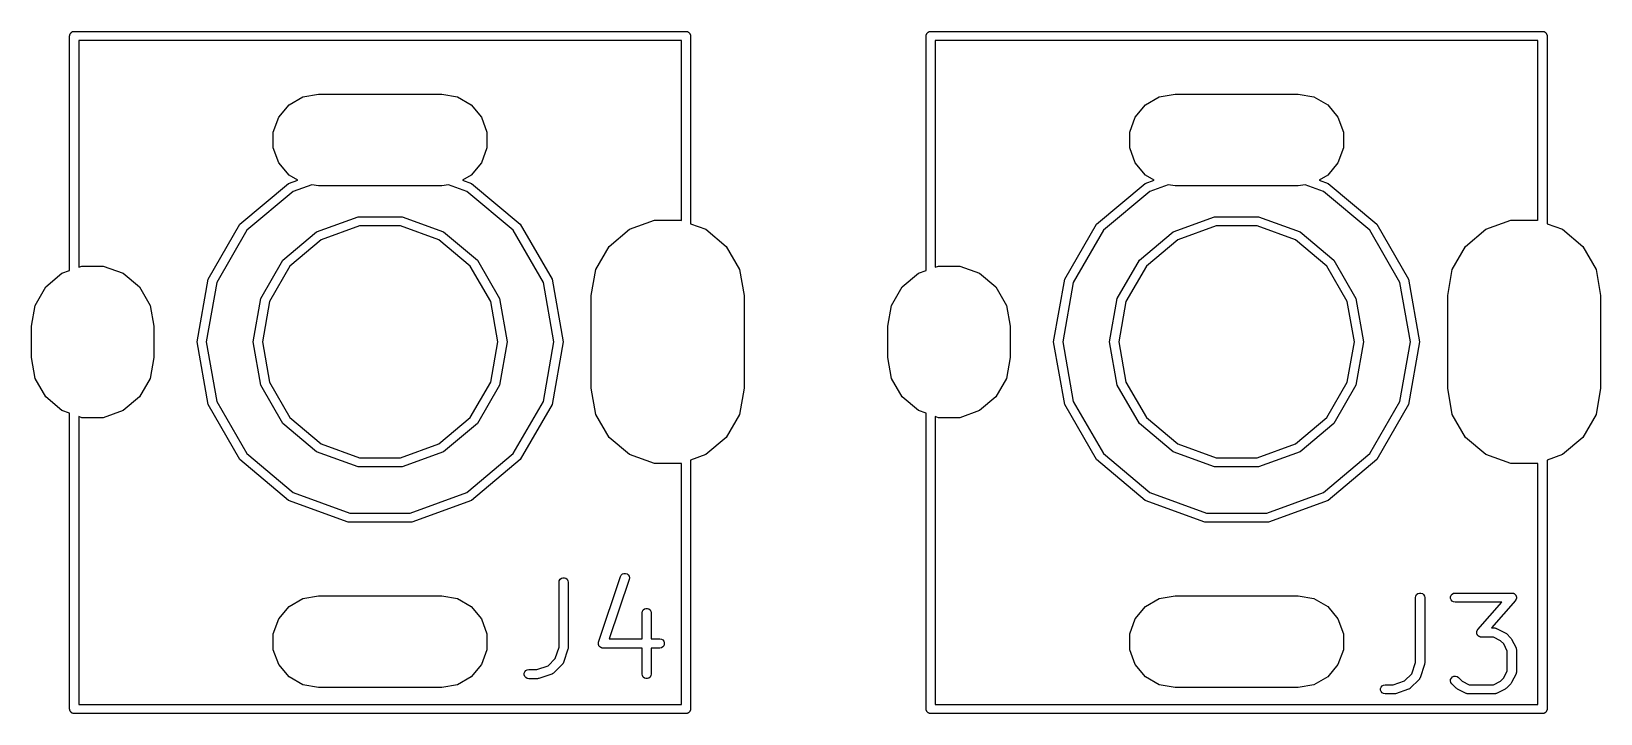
# Model space of a CAD drawing. Extents: x 59 to 126, y -132 to -24.
# Drawn here: x 62.3 to 87.95, y -104.08 to -92.92 of the extents above; entities that cross this region are included whole.
import ezdxf

# ---------------------------------------------------------------- set-up
doc = ezdxf.new("R2010")
doc.units = 0
doc.header["$MEASUREMENT"] = 0
doc.layers.add('BLACK', color=7, linetype='CONTINUOUS')

msp = doc.modelspace()

# ---------------------------------------------------------------- linework, layer by layer
at = {"layer": 'Black'}
for p, q in [((62.925, -93), (62.9261, -92.9935)), ((62.925, -96.8337), (62.925, -93)), ((62.9261, -92.987), (62.9284, -92.9808)), ((62.9261, -92.9935), (62.9261, -92.987)), ((62.9284, -92.9808), (62.9295, -92.9743)), ((62.9295, -92.9743), (62.9328, -92.9687)), ((62.9328, -92.9687), (62.935, -92.9625)), ((62.935, -92.9625), (62.9393, -92.9575)), ((62.9393, -92.9575), (62.9425, -92.9518)), ((62.9425, -92.9518), (62.9476, -92.9476)), ((62.9476, -92.9476), (62.9518, -92.9425)), ((62.9518, -92.9425), (62.9575, -92.9393)), ((62.9575, -92.9393), (62.9625, -92.935)), ((62.9625, -92.935), (62.9687, -92.9328)), ((62.9687, -92.9328), (62.9743, -92.9295)), ((62.9743, -92.9295), (62.9808, -92.9284)), ((62.9808, -92.9284), (62.987, -92.9261)), ((62.987, -92.9261), (62.9935, -92.9261)), ((62.9935, -92.9261), (63, -92.925)), ((63, -92.925), (73, -92.925)), ((63.075, -93.075), (63.075, -96.7791)), ((72.925, -93.075), (63.075, -93.075)), ((72.925, -96.0142), (72.925, -93.075)), ((73, -92.925), (73.0065, -92.9261)), ((73.0065, -92.9261), (73.013, -92.9261)), ((73.013, -92.9261), (73.0192, -92.9284)), ((73.0192, -92.9284), (73.0257, -92.9295)), ((73.0257, -92.9295), (73.0313, -92.9328)), ((73.0313, -92.9328), (73.0375, -92.935)), ((73.0375, -92.935), (73.0425, -92.9393)), ((73.0425, -92.9393), (73.0482, -92.9425)), ((73.0482, -92.9425), (73.0524, -92.9476)), ((73.0524, -92.9476), (73.0575, -92.9518)), ((73.0575, -92.9518), (73.0607, -92.9575)), ((73.0607, -92.9575), (73.065, -92.9625)), ((73.065, -92.9625), (73.0672, -92.9687)), ((73.0672, -92.9687), (73.0705, -92.9743)), ((73.0705, -92.9743), (73.0716, -92.9808)), ((73.0716, -92.9808), (73.0739, -92.987)), ((73.0739, -92.987), (73.0739, -92.9935)), ((73.0739, -92.9935), (73.075, -93)), ((73.075, -93), (73.075, -96.0688)), ((76.925, -93), (76.9261, -92.9935)), ((76.925, -96.8337), (76.925, -93)), ((76.9261, -92.987), (76.9284, -92.9808)), ((76.9261, -92.9935), (76.9261, -92.987)), ((76.9284, -92.9808), (76.9295, -92.9743)), ((76.9295, -92.9743), (76.9328, -92.9687)), ((76.9328, -92.9687), (76.935, -92.9625)), ((76.935, -92.9625), (76.9393, -92.9575)), ((76.9393, -92.9575), (76.9425, -92.9518)), ((76.9425, -92.9518), (76.9476, -92.9476)), ((76.9476, -92.9476), (76.9518, -92.9425)), ((76.9518, -92.9425), (76.9575, -92.9393)), ((76.9575, -92.9393), (76.9625, -92.935)), ((76.9625, -92.935), (76.9687, -92.9328)), ((76.9687, -92.9328), (76.9743, -92.9295)), ((76.9743, -92.9295), (76.9808, -92.9284)), ((76.9808, -92.9284), (76.987, -92.9261)), ((76.987, -92.9261), (76.9935, -92.9261)), ((76.9935, -92.9261), (77, -92.925)), ((77, -92.925), (87, -92.925)), ((77.075, -93.075), (77.075, -96.7791)), ((86.925, -93.075), (77.075, -93.075)), ((86.925, -96.0142), (86.925, -93.075)), ((87, -92.925), (87.0065, -92.9261)), ((87.0065, -92.9261), (87.013, -92.9261)), ((87.013, -92.9261), (87.0192, -92.9284)), ((87.0192, -92.9284), (87.0257, -92.9295)), ((87.0257, -92.9295), (87.0313, -92.9328)), ((87.0313, -92.9328), (87.0375, -92.935)), ((87.0375, -92.935), (87.0425, -92.9393)), ((87.0425, -92.9393), (87.0482, -92.9425)), ((87.0482, -92.9425), (87.0524, -92.9476)), ((87.0524, -92.9476), (87.0575, -92.9518)), ((87.0575, -92.9518), (87.0607, -92.9575)), ((87.0607, -92.9575), (87.065, -92.9625)), ((87.065, -92.9625), (87.0672, -92.9687)), ((87.0672, -92.9687), (87.0705, -92.9743)), ((87.0705, -92.9743), (87.0716, -92.9808)), ((87.0716, -92.9808), (87.0739, -92.987)), ((87.0739, -92.987), (87.0739, -92.9935)), ((87.0739, -92.9935), (87.075, -93)), ((87.075, -93), (87.075, -96.0688)), ((66.3438, -94.325), (66.5112, -94.1255)), ((66.5112, -94.1255), (66.7368, -93.9952)), ((66.7368, -93.9952), (66.9933, -93.95)), ((66.9933, -93.95), (69.0067, -93.95)), ((69.0067, -93.95), (69.2632, -93.9952)), ((69.2632, -93.9952), (69.4888, -94.1255)), ((69.4888, -94.1255), (69.6562, -94.325)), ((80.3438, -94.325), (80.5112, -94.1255)), ((80.5112, -94.1255), (80.7368, -93.9952)), ((80.7368, -93.9952), (80.9933, -93.95)), ((80.9933, -93.95), (83.0067, -93.95)), ((83.0067, -93.95), (83.2632, -93.9952)), ((83.2632, -93.9952), (83.4888, -94.1255)), ((83.4888, -94.1255), (83.6562, -94.325)), ((66.2547, -94.5698), (66.3438, -94.325)), ((69.6562, -94.325), (69.7453, -94.5698)), ((80.2547, -94.5698), (80.3438, -94.325)), ((83.6562, -94.325), (83.7453, -94.5698)), ((66.2547, -94.8302), (66.2547, -94.5698)), ((69.7453, -94.5698), (69.7453, -94.8302)), ((80.2547, -94.8302), (80.2547, -94.5698)), ((83.7453, -94.5698), (83.7453, -94.8302)), ((66.3438, -95.075), (66.2547, -94.8302)), ((69.7453, -94.8302), (69.6562, -95.075)), ((80.3438, -95.075), (80.2547, -94.8302)), ((83.7453, -94.8302), (83.6562, -95.075)), ((66.5112, -95.2745), (66.3438, -95.075)), ((69.6562, -95.075), (69.4888, -95.2745)), ((80.5112, -95.2745), (80.3438, -95.075)), ((83.6562, -95.075), (83.4888, -95.2745)), ((65.7092, -96.0778), (66.5048, -95.4102)), ((66.5048, -95.4102), (66.6528, -95.3563)), ((66.6528, -95.3563), (66.5112, -95.2745)), ((69.4888, -95.2745), (69.3472, -95.3563)), ((69.3472, -95.3563), (69.4952, -95.4102)), ((69.4952, -95.4102), (70.2908, -96.0778)), ((79.7092, -96.0778), (80.5048, -95.4102)), ((80.5048, -95.4102), (80.6528, -95.3563)), ((80.6528, -95.3563), (80.5112, -95.2745)), ((83.4888, -95.2745), (83.3472, -95.3563)), ((83.3472, -95.3563), (83.4952, -95.4102)), ((83.4952, -95.4102), (84.2908, -96.0778)), ((66.5798, -95.5401), (65.8241, -96.1742)), ((66.8814, -95.4303), (66.5798, -95.5401)), ((66.9933, -95.45), (66.8814, -95.4303)), ((69.0067, -95.45), (66.9933, -95.45)), ((69.1186, -95.4303), (69.0067, -95.45)), ((69.4202, -95.5401), (69.1186, -95.4303)), ((70.1759, -96.1742), (69.4202, -95.5401)), ((80.5798, -95.5401), (79.8241, -96.1742)), ((80.8814, -95.4303), (80.5798, -95.5401)), ((80.9933, -95.45), (80.8814, -95.4303)), ((83.0067, -95.45), (80.9933, -95.45)), ((83.1186, -95.4303), (83.0067, -95.45)), ((83.4202, -95.5401), (83.1186, -95.4303)), ((84.1759, -96.1742), (83.4202, -95.5401)), ((65.1899, -96.9772), (65.7092, -96.0778)), ((65.8241, -96.1742), (65.3308, -97.0285)), ((66.9625, -96.203), (67.6397, -95.9565)), ((67.6657, -96.1042), (67.0375, -96.3329)), ((67.6397, -95.9565), (68.3603, -95.9565)), ((68.3343, -96.1042), (67.6657, -96.1042)), ((68.9625, -96.3329), (68.3343, -96.1042)), ((68.3603, -95.9565), (69.0375, -96.203)), ((70.6692, -97.0285), (70.1759, -96.1742)), ((70.2908, -96.0778), (70.8101, -96.9772)), ((71.7424, -96.4389), (72.075, -96.1598)), ((72.075, -96.1598), (72.4829, -96.0113)), ((72.4829, -96.0113), (72.9171, -96.0113)), ((72.9171, -96.0113), (72.925, -96.0142)), ((73.075, -96.0688), (73.325, -96.1598)), ((73.325, -96.1598), (73.6576, -96.4389)), ((79.1899, -96.9772), (79.7092, -96.0778)), ((79.8241, -96.1742), (79.3308, -97.0285)), ((80.9625, -96.203), (81.6397, -95.9565)), ((81.6657, -96.1042), (81.0375, -96.3329)), ((81.6397, -95.9565), (82.3603, -95.9565)), ((82.3343, -96.1042), (81.6657, -96.1042)), ((82.9625, -96.3329), (82.3343, -96.1042)), ((82.3603, -95.9565), (83.0375, -96.203)), ((84.6692, -97.0285), (84.1759, -96.1742)), ((84.2908, -96.0778), (84.8101, -96.9772)), ((85.7424, -96.4389), (86.075, -96.1598)), ((86.075, -96.1598), (86.4829, -96.0113)), ((86.4829, -96.0113), (86.9171, -96.0113)), ((86.9171, -96.0113), (86.925, -96.0142)), ((87.075, -96.0688), (87.325, -96.1598)), ((87.325, -96.1598), (87.6576, -96.4389)), ((66.4105, -96.6662), (66.9625, -96.203)), ((67.0375, -96.3329), (66.5254, -96.7626)), ((69.4746, -96.7626), (68.9625, -96.3329)), ((69.0375, -96.203), (69.5895, -96.6662)), ((71.5254, -96.8148), (71.7424, -96.4389)), ((73.6576, -96.4389), (73.8746, -96.8148)), ((80.4105, -96.6662), (80.9625, -96.203)), ((81.0375, -96.3329), (80.5254, -96.7626)), ((83.4746, -96.7626), (82.9625, -96.3329)), ((83.0375, -96.203), (83.5895, -96.6662)), ((85.5254, -96.8148), (85.7424, -96.4389)), ((87.6576, -96.4389), (87.8746, -96.8148)), ((66.0501, -97.2903), (66.4105, -96.6662)), ((69.5895, -96.6662), (69.9499, -97.2903)), ((80.0501, -97.2903), (80.4105, -96.6662)), ((83.5895, -96.6662), (83.9499, -97.2903)), ((62.534, -97.1024), (62.8, -96.8792)), ((62.8, -96.8792), (62.925, -96.8337)), ((63.075, -96.7791), (63.1264, -96.7604)), ((63.1264, -96.7604), (63.4736, -96.7604)), ((63.4736, -96.7604), (63.8, -96.8792)), ((63.8, -96.8792), (64.066, -97.1024)), ((66.5254, -96.7626), (66.1911, -97.3416)), ((69.8089, -97.3416), (69.4746, -96.7626)), ((71.45, -97.2424), (71.5254, -96.8148)), ((73.8746, -96.8148), (73.95, -97.2424)), ((76.534, -97.1024), (76.8, -96.8792)), ((76.8, -96.8792), (76.925, -96.8337)), ((77.075, -96.7791), (77.1264, -96.7604)), ((77.1264, -96.7604), (77.4736, -96.7604)), ((77.4736, -96.7604), (77.8, -96.8792)), ((77.8, -96.8792), (78.066, -97.1024)), ((80.5254, -96.7626), (80.1911, -97.3416)), ((83.8089, -97.3416), (83.4746, -96.7626)), ((85.45, -97.2424), (85.5254, -96.8148)), ((87.8746, -96.8148), (87.95, -97.2424)), ((62.3603, -97.4032), (62.534, -97.1024)), ((64.066, -97.1024), (64.2397, -97.4032)), ((65.0095, -98), (65.1899, -96.9772)), ((65.3308, -97.0285), (65.1595, -98)), ((70.8405, -98), (70.6692, -97.0285)), ((70.8101, -96.9772), (70.9905, -98)), ((76.3603, -97.4032), (76.534, -97.1024)), ((78.066, -97.1024), (78.2397, -97.4032)), ((79.0095, -98), (79.1899, -96.9772)), ((79.3308, -97.0285), (79.1595, -98)), ((84.8405, -98), (84.6692, -97.0285)), ((84.8101, -96.9772), (84.9905, -98)), ((62.3, -97.7452), (62.3603, -97.4032)), ((64.2397, -97.4032), (64.3, -97.7452)), ((65.925, -98), (66.0501, -97.2903)), ((66.1911, -97.3416), (66.075, -98)), ((69.925, -98), (69.8089, -97.3416)), ((69.9499, -97.2903), (70.075, -98)), ((71.45, -98.7576), (71.45, -97.2424)), ((73.95, -97.2424), (73.95, -98.7576)), ((76.3, -97.7452), (76.3603, -97.4032)), ((78.2397, -97.4032), (78.3, -97.7452)), ((79.925, -98), (80.0501, -97.2903)), ((80.1911, -97.3416), (80.075, -98)), ((83.925, -98), (83.8089, -97.3416)), ((83.9499, -97.2903), (84.075, -98)), ((85.45, -98.7576), (85.45, -97.2424)), ((87.95, -97.2424), (87.95, -98.7576)), ((62.3, -98.2548), (62.3, -97.7452)), ((64.3, -97.7452), (64.3, -98.2548)), ((76.3, -98.2548), (76.3, -97.7452)), ((78.3, -97.7452), (78.3, -98.2548)), ((65.1899, -99.0228), (65.0095, -98)), ((65.1595, -98), (65.3308, -98.9715)), ((66.0501, -98.7097), (65.925, -98)), ((66.075, -98), (66.1911, -98.6584)), ((69.8089, -98.6584), (69.925, -98)), ((70.075, -98), (69.9499, -98.7097)), ((70.6692, -98.9715), (70.8405, -98)), ((70.9905, -98), (70.8101, -99.0228)), ((79.1899, -99.0228), (79.0095, -98)), ((79.1595, -98), (79.3308, -98.9715)), ((80.0501, -98.7097), (79.925, -98)), ((80.075, -98), (80.1911, -98.6584)), ((83.8089, -98.6584), (83.925, -98)), ((84.075, -98), (83.9499, -98.7097)), ((84.6692, -98.9715), (84.8405, -98)), ((84.9905, -98), (84.8101, -99.0228)), ((62.3603, -98.5968), (62.3, -98.2548)), ((64.3, -98.2548), (64.2397, -98.5968)), ((76.3603, -98.5968), (76.3, -98.2548)), ((78.3, -98.2548), (78.2397, -98.5968)), ((62.534, -98.8976), (62.3603, -98.5968)), ((64.2397, -98.5968), (64.066, -98.8976)), ((66.4105, -99.3338), (66.0501, -98.7097)), ((66.1911, -98.6584), (66.5254, -99.2374)), ((69.4746, -99.2374), (69.8089, -98.6584)), ((69.9499, -98.7097), (69.5895, -99.3338)), ((76.534, -98.8976), (76.3603, -98.5968)), ((78.2397, -98.5968), (78.066, -98.8976)), ((80.4105, -99.3338), (80.0501, -98.7097)), ((80.1911, -98.6584), (80.5254, -99.2374)), ((83.4746, -99.2374), (83.8089, -98.6584)), ((83.9499, -98.7097), (83.5895, -99.3338)), ((62.8, -99.1208), (62.534, -98.8976)), ((64.066, -98.8976), (63.8, -99.1208)), ((65.3308, -98.9715), (65.8241, -99.8258)), ((70.1759, -99.8258), (70.6692, -98.9715)), ((71.5254, -99.1852), (71.45, -98.7576)), ((73.95, -98.7576), (73.8746, -99.1852)), ((76.8, -99.1208), (76.534, -98.8976)), ((78.066, -98.8976), (77.8, -99.1208)), ((79.3308, -98.9715), (79.8241, -99.8258)), ((84.1759, -99.8258), (84.6692, -98.9715)), ((85.5254, -99.1852), (85.45, -98.7576)), ((87.95, -98.7576), (87.8746, -99.1852)), ((62.925, -99.1663), (62.8, -99.1208)), ((62.925, -104), (62.925, -99.1663)), ((63.1264, -99.2396), (63.075, -99.2209)), ((63.075, -99.2209), (63.075, -103.925)), ((63.4736, -99.2396), (63.1264, -99.2396)), ((63.8, -99.1208), (63.4736, -99.2396)), ((65.7092, -99.9222), (65.1899, -99.0228)), ((66.5254, -99.2374), (67.0375, -99.6671)), ((68.9625, -99.6671), (69.4746, -99.2374)), ((70.8101, -99.0228), (70.2908, -99.9222)), ((71.7424, -99.5611), (71.5254, -99.1852)), ((73.8746, -99.1852), (73.6576, -99.5611)), ((76.925, -99.1663), (76.8, -99.1208)), ((76.925, -104), (76.925, -99.1663)), ((77.1264, -99.2396), (77.075, -99.2209)), ((77.075, -99.2209), (77.075, -103.925)), ((77.4736, -99.2396), (77.1264, -99.2396)), ((77.8, -99.1208), (77.4736, -99.2396)), ((79.7092, -99.9222), (79.1899, -99.0228)), ((80.5254, -99.2374), (81.0375, -99.6671)), ((82.9625, -99.6671), (83.4746, -99.2374)), ((84.8101, -99.0228), (84.2908, -99.9222)), ((85.7424, -99.5611), (85.5254, -99.1852)), ((87.8746, -99.1852), (87.6576, -99.5611)), ((66.9625, -99.797), (66.4105, -99.3338)), ((69.5895, -99.3338), (69.0375, -99.797)), ((80.9625, -99.797), (80.4105, -99.3338)), ((83.5895, -99.3338), (83.0375, -99.797)), ((67.0375, -99.6671), (67.6657, -99.8958)), ((68.3343, -99.8958), (68.9625, -99.6671)), ((72.075, -99.8402), (71.7424, -99.5611)), ((73.6576, -99.5611), (73.325, -99.8402)), ((81.0375, -99.6671), (81.6657, -99.8958)), ((82.3343, -99.8958), (82.9625, -99.6671)), ((86.075, -99.8402), (85.7424, -99.5611)), ((87.6576, -99.5611), (87.325, -99.8402)), ((66.5048, -100.59), (65.7092, -99.9222)), ((65.8241, -99.8258), (66.5798, -100.46)), ((67.6397, -100.043), (66.9625, -99.797)), ((67.6657, -99.8958), (68.3343, -99.8958)), ((69.0375, -99.797), (68.3603, -100.043)), ((69.4202, -100.46), (70.1759, -99.8258)), ((70.2908, -99.9222), (69.4952, -100.59)), ((72.4829, -99.9886), (72.075, -99.8402)), ((72.9171, -99.9886), (72.4829, -99.9886)), ((72.925, -99.9858), (72.9171, -99.9886)), ((72.925, -103.925), (72.925, -99.9858)), ((73.325, -99.8402), (73.075, -99.9312)), ((73.075, -99.9312), (73.075, -104)), ((80.5048, -100.59), (79.7092, -99.9222)), ((79.8241, -99.8258), (80.5798, -100.46)), ((81.6397, -100.043), (80.9625, -99.797)), ((81.6657, -99.8958), (82.3343, -99.8958)), ((83.0375, -99.797), (82.3603, -100.043)), ((83.4202, -100.46), (84.1759, -99.8258)), ((84.2908, -99.9222), (83.4952, -100.59)), ((86.4829, -99.9886), (86.075, -99.8402)), ((86.9171, -99.9886), (86.4829, -99.9886)), ((86.925, -99.9858), (86.9171, -99.9886)), ((86.925, -103.925), (86.925, -99.9858)), ((87.325, -99.8402), (87.075, -99.9312)), ((87.075, -99.9312), (87.075, -104)), ((68.3603, -100.043), (67.6397, -100.043)), ((82.3603, -100.043), (81.6397, -100.043)), ((66.5798, -100.46), (67.5068, -100.797)), ((68.4932, -100.797), (69.4202, -100.46)), ((80.5798, -100.46), (81.5068, -100.797)), ((82.4932, -100.797), (83.4202, -100.46)), ((67.4807, -100.945), (66.5048, -100.59)), ((67.5068, -100.797), (68.4932, -100.797)), ((69.4952, -100.59), (68.5193, -100.945)), ((81.4807, -100.945), (80.5048, -100.59)), ((81.5068, -100.797), (82.4932, -100.797)), ((83.4952, -100.59), (82.5193, -100.945)), ((68.5193, -100.945), (67.4807, -100.945)), ((82.5193, -100.945), (81.4807, -100.945)), ((71.9288, -101.833), (71.9413, -101.811)), ((71.9413, -101.811), (71.9607, -101.793)), ((71.9607, -101.793), (71.985, -101.784)), ((71.985, -101.784), (72.011, -101.783)), ((72.011, -101.783), (72.0357, -101.791)), ((72.0357, -101.791), (72.0561, -101.807)), ((72.0561, -101.807), (72.0697, -101.83)), ((72.0697, -101.83), (72.075, -101.855)), ((70.925, -101.929), (70.9295, -101.903)), ((70.925, -102.988), (70.925, -101.929)), ((70.9295, -101.903), (70.9425, -101.88)), ((70.9425, -101.88), (70.9625, -101.864)), ((70.9625, -101.864), (70.987, -101.855)), ((70.987, -101.855), (71.013, -101.855)), ((71.013, -101.855), (71.0375, -101.864)), ((71.0375, -101.864), (71.0575, -101.88)), ((71.0575, -101.88), (71.0705, -101.903)), ((71.0705, -101.903), (71.075, -101.929)), ((71.075, -101.929), (71.075, -103)), ((71.5717, -102.905), (71.9288, -101.833)), ((72.0712, -101.881), (71.7469, -102.854)), ((72.075, -101.855), (72.0712, -101.881)), ((66.3438, -102.525), (66.5112, -102.325)), ((66.5112, -102.325), (66.7368, -102.195)), ((66.7368, -102.195), (66.9933, -102.15)), ((66.9933, -102.15), (69.0067, -102.15)), ((69.0067, -102.15), (69.2632, -102.195)), ((69.2632, -102.195), (69.4888, -102.325)), ((69.4888, -102.325), (69.6562, -102.525)), ((80.3438, -102.525), (80.5112, -102.325)), ((80.5112, -102.325), (80.7368, -102.195)), ((80.7368, -102.195), (80.9933, -102.15)), ((80.9933, -102.15), (83.0067, -102.15)), ((83.0067, -102.15), (83.2632, -102.195)), ((83.2632, -102.195), (83.4888, -102.325)), ((83.4888, -102.325), (83.6562, -102.525)), ((84.925, -102.179), (84.9295, -102.153)), ((84.925, -103.238), (84.925, -102.179)), ((84.9295, -102.153), (84.9425, -102.13)), ((84.9425, -102.13), (84.9625, -102.114)), ((84.9625, -102.114), (84.987, -102.105)), ((84.987, -102.105), (85.013, -102.105)), ((85.013, -102.105), (85.0375, -102.114)), ((85.0375, -102.114), (85.0575, -102.13)), ((85.0575, -102.13), (85.0705, -102.153)), ((85.0705, -102.153), (85.075, -102.179)), ((85.075, -102.179), (85.075, -103.25)), ((85.4976, -102.166), (85.5065, -102.141)), ((85.4976, -102.192), (85.4976, -102.166)), ((85.5065, -102.216), (85.4976, -102.192)), ((85.5065, -102.141), (85.5232, -102.121)), ((85.5232, -102.236), (85.5065, -102.216)), ((85.5232, -102.121), (85.5458, -102.108)), ((85.5458, -102.249), (85.5232, -102.236)), ((85.5458, -102.108), (85.5714, -102.104)), ((85.5714, -102.254), (85.5458, -102.249)), ((85.5714, -102.104), (86.5, -102.104)), ((86.3347, -102.254), (85.5714, -102.254)), ((85.9436, -102.701), (86.3347, -102.254)), ((86.5564, -102.228), (86.1653, -102.675)), ((86.5, -102.104), (86.5072, -102.105)), ((86.5072, -102.105), (86.5145, -102.105)), ((86.5145, -102.105), (86.5199, -102.107)), ((86.5199, -102.107), (86.5257, -102.108)), ((86.5257, -102.108), (86.532, -102.112)), ((86.532, -102.112), (86.5388, -102.114)), ((86.5388, -102.114), (86.5432, -102.118)), ((86.5432, -102.118), (86.5482, -102.121)), ((86.5482, -102.121), (86.5529, -102.127)), ((86.5529, -102.127), (86.5584, -102.132)), ((86.5602, -102.222), (86.5564, -102.228)), ((86.5584, -102.132), (86.5612, -102.137)), ((86.565, -102.216), (86.5602, -102.222)), ((86.5612, -102.137), (86.565, -102.141)), ((86.565, -102.141), (86.5675, -102.148)), ((86.5669, -102.211), (86.565, -102.216)), ((86.5699, -102.206), (86.5669, -102.211)), ((86.5675, -102.148), (86.571, -102.154)), ((86.5714, -102.198), (86.5699, -102.206)), ((86.571, -102.154), (86.5719, -102.16)), ((86.5739, -102.192), (86.5714, -102.198)), ((86.5719, -102.16), (86.5739, -102.166)), ((86.5739, -102.166), (86.5739, -102.173)), ((86.5739, -102.173), (86.575, -102.18)), ((86.575, -102.18), (86.5739, -102.186)), ((86.5739, -102.186), (86.5739, -102.192)), ((66.2547, -102.77), (66.3438, -102.525)), ((69.6562, -102.525), (69.7453, -102.77)), ((72.2821, -102.429), (72.2867, -102.403)), ((72.2821, -102.854), (72.2821, -102.429)), ((72.2867, -102.403), (72.2997, -102.38)), ((72.2997, -102.38), (72.3196, -102.364)), ((72.3196, -102.364), (72.3441, -102.355)), ((72.3441, -102.355), (72.3702, -102.355)), ((72.3702, -102.355), (72.3946, -102.364)), ((72.3946, -102.364), (72.4146, -102.38)), ((72.4146, -102.38), (72.4276, -102.403)), ((72.4276, -102.403), (72.4321, -102.429)), ((72.4321, -102.429), (72.4321, -102.854)), ((80.2547, -102.77), (80.3438, -102.525)), ((83.6562, -102.525), (83.7453, -102.77)), ((66.2547, -103.03), (66.2547, -102.77)), ((69.7453, -102.77), (69.7453, -103.03)), ((71.7469, -102.854), (72.2821, -102.854)), ((72.4321, -102.854), (72.5714, -102.854)), ((72.5714, -102.854), (72.5971, -102.858)), ((80.2547, -103.03), (80.2547, -102.77)), ((83.7453, -102.77), (83.7453, -103.03)), ((85.925, -102.748), (85.9261, -102.743)), ((85.9261, -102.756), (85.925, -102.748)), ((85.9261, -102.737), (85.9286, -102.73)), ((85.9261, -102.743), (85.9261, -102.737)), ((85.9261, -102.763), (85.9261, -102.756)), ((85.9281, -102.768), (85.9261, -102.763)), ((85.929, -102.774), (85.9281, -102.768)), ((85.9286, -102.73), (85.9301, -102.723)), ((85.9325, -102.781), (85.929, -102.774)), ((85.9301, -102.723), (85.9331, -102.718)), ((85.935, -102.787), (85.9325, -102.781)), ((85.9331, -102.718), (85.935, -102.712)), ((85.935, -102.712), (85.9398, -102.707)), ((85.9388, -102.792), (85.935, -102.787)), ((85.9416, -102.797), (85.9388, -102.792)), ((85.9398, -102.707), (85.9436, -102.701)), ((85.9471, -102.802), (85.9416, -102.797)), ((85.9518, -102.807), (85.9471, -102.802)), ((85.9568, -102.81), (85.9518, -102.807)), ((85.9612, -102.814), (85.9568, -102.81)), ((85.968, -102.817), (85.9612, -102.814)), ((85.9743, -102.82), (85.968, -102.817)), ((85.9801, -102.821), (85.9743, -102.82)), ((85.9855, -102.824), (85.9801, -102.821)), ((85.9928, -102.824), (85.9855, -102.824)), ((86, -102.825), (85.9928, -102.824)), ((86.1966, -102.825), (86, -102.825)), ((86.1653, -102.675), (86.2143, -102.675)), ((86.3127, -102.883), (86.1966, -102.825)), ((86.2143, -102.675), (86.2185, -102.676)), ((86.2185, -102.676), (86.2229, -102.675)), ((86.2229, -102.675), (86.2313, -102.678)), ((86.2313, -102.678), (86.2399, -102.68)), ((86.2399, -102.68), (86.2437, -102.682)), ((86.2437, -102.682), (86.2478, -102.683)), ((86.2478, -102.683), (86.3907, -102.754)), ((86.3907, -102.754), (86.4003, -102.762)), ((86.4003, -102.762), (86.4102, -102.768)), ((86.4102, -102.768), (86.4816, -102.84)), ((86.4816, -102.84), (86.4885, -102.85)), ((86.4885, -102.85), (86.4957, -102.859)), ((66.3438, -103.275), (66.2547, -103.03)), ((69.7453, -103.03), (69.6562, -103.275)), ((70.863, -103.174), (70.925, -102.988)), ((71.0712, -103.024), (70.9997, -103.238)), ((71.0729, -103.012), (71.0712, -103.024)), ((71.075, -103), (71.0729, -103.012)), ((71.5679, -102.931), (71.569, -102.923)), ((71.569, -102.936), (71.5679, -102.931)), ((71.569, -102.916), (71.5709, -102.91)), ((71.569, -102.923), (71.569, -102.916)), ((71.569, -102.942), (71.569, -102.936)), ((71.5716, -102.949), (71.569, -102.942)), ((71.5709, -102.91), (71.5717, -102.905)), ((71.5731, -102.956), (71.5716, -102.949)), ((71.576, -102.961), (71.5731, -102.956)), ((71.5779, -102.966), (71.576, -102.961)), ((71.5828, -102.972), (71.5779, -102.966)), ((71.5867, -102.978), (71.5828, -102.972)), ((71.5911, -102.982), (71.5867, -102.978)), ((71.5946, -102.986), (71.5911, -102.982)), ((71.6012, -102.99), (71.5946, -102.986)), ((71.6071, -102.995), (71.6012, -102.99)), ((71.6124, -102.996), (71.6071, -102.995)), ((71.6172, -102.999), (71.6124, -102.996)), ((71.6247, -103), (71.6172, -102.999)), ((71.6319, -103.003), (71.6247, -103)), ((71.6374, -103.003), (71.6319, -103.003)), ((71.6429, -103.004), (71.6374, -103.003)), ((72.2821, -103.004), (71.6429, -103.004)), ((72.2821, -103.429), (72.2821, -103.004)), ((72.5714, -103.004), (72.4321, -103.004)), ((72.4321, -103.004), (72.4321, -103.429)), ((72.5971, -102.999), (72.5714, -103.004)), ((72.5971, -102.858), (72.6196, -102.871)), ((72.6196, -102.986), (72.5971, -102.999)), ((72.6196, -102.871), (72.6364, -102.891)), ((72.6364, -102.966), (72.6196, -102.986)), ((72.6364, -102.891), (72.6453, -102.916)), ((72.6453, -102.942), (72.6364, -102.966)), ((72.6453, -102.916), (72.6453, -102.942)), ((80.3438, -103.275), (80.2547, -103.03)), ((83.7453, -103.03), (83.6562, -103.275)), ((86.3669, -102.937), (86.3127, -102.883)), ((86.425, -103.053), (86.3669, -102.937)), ((86.425, -103.375), (86.425, -103.053)), ((86.4957, -102.859), (86.5671, -103.002)), ((86.5671, -103.002), (86.5683, -103.006)), ((86.5683, -103.006), (86.5705, -103.01)), ((86.5705, -103.01), (86.572, -103.019)), ((86.572, -103.019), (86.5745, -103.027)), ((86.5745, -103.027), (86.5742, -103.031)), ((86.5742, -103.031), (86.575, -103.036)), ((86.575, -103.036), (86.575, -103.393)), ((66.5112, -103.475), (66.3438, -103.275)), ((69.6562, -103.275), (69.4888, -103.475)), ((70.3804, -103.371), (70.4029, -103.358)), ((70.4029, -103.358), (70.4286, -103.354)), ((70.4286, -103.354), (70.5593, -103.354)), ((70.5593, -103.354), (70.7452, -103.292)), ((70.7452, -103.292), (70.863, -103.174)), ((70.9816, -103.267), (70.8387, -103.41)), ((70.9841, -103.264), (70.9816, -103.267)), ((70.9873, -103.261), (70.9841, -103.264)), ((70.9915, -103.253), (70.9873, -103.261)), ((70.9965, -103.246), (70.9915, -103.253)), ((70.9977, -103.242), (70.9965, -103.246)), ((70.9997, -103.238), (70.9977, -103.242)), ((80.5112, -103.475), (80.3438, -103.275)), ((83.6562, -103.275), (83.4888, -103.475)), ((84.863, -103.424), (84.925, -103.238)), ((85.0712, -103.274), (84.9997, -103.488)), ((85.0729, -103.262), (85.0712, -103.274)), ((85.075, -103.25), (85.0729, -103.262)), ((66.7368, -103.605), (66.5112, -103.475)), ((66.9933, -103.65), (66.7368, -103.605)), ((69.2632, -103.605), (69.0067, -103.65)), ((69.4888, -103.475), (69.2632, -103.605)), ((70.3547, -103.416), (70.3636, -103.391)), ((70.3547, -103.442), (70.3547, -103.416)), ((70.3636, -103.466), (70.3547, -103.442)), ((70.3636, -103.391), (70.3804, -103.371)), ((70.3804, -103.486), (70.3636, -103.466)), ((70.4029, -103.499), (70.3804, -103.486)), ((70.4286, -103.504), (70.4029, -103.499)), ((70.5714, -103.504), (70.4286, -103.504)), ((70.5833, -103.501), (70.5714, -103.504)), ((70.5951, -103.5), (70.5833, -103.501)), ((70.8094, -103.428), (70.5951, -103.5)), ((70.8132, -103.426), (70.8094, -103.428)), ((70.8174, -103.425), (70.8132, -103.426)), ((70.8246, -103.42), (70.8174, -103.425)), ((70.8323, -103.416), (70.8246, -103.42)), ((70.8352, -103.413), (70.8323, -103.416)), ((70.8387, -103.41), (70.8352, -103.413)), ((72.2867, -103.454), (72.2821, -103.429)), ((72.2997, -103.477), (72.2867, -103.454)), ((72.3196, -103.494), (72.2997, -103.477)), ((72.3441, -103.502), (72.3196, -103.494)), ((72.3702, -103.502), (72.3441, -103.502)), ((72.3946, -103.494), (72.3702, -103.502)), ((72.4146, -103.477), (72.3946, -103.494)), ((72.4276, -103.454), (72.4146, -103.477)), ((72.4321, -103.429), (72.4276, -103.454)), ((80.7368, -103.605), (80.5112, -103.475)), ((80.9933, -103.65), (80.7368, -103.605)), ((83.2632, -103.605), (83.0067, -103.65)), ((83.4888, -103.475), (83.2632, -103.605)), ((84.3636, -103.641), (84.3804, -103.621)), ((84.3804, -103.621), (84.4029, -103.608)), ((84.4029, -103.608), (84.4286, -103.604)), ((84.4286, -103.604), (84.5593, -103.604)), ((84.5593, -103.604), (84.7452, -103.542)), ((84.7452, -103.542), (84.863, -103.424)), ((84.9816, -103.517), (84.8387, -103.66)), ((84.9841, -103.514), (84.9816, -103.517)), ((84.9873, -103.511), (84.9841, -103.514)), ((84.9915, -103.503), (84.9873, -103.511)), ((84.9965, -103.496), (84.9915, -103.503)), ((84.9977, -103.492), (84.9965, -103.496)), ((84.9997, -103.488), (84.9977, -103.492)), ((85.4967, -103.542), (85.499, -103.516)), ((85.5035, -103.567), (85.4967, -103.542)), ((85.499, -103.516), (85.51, -103.493)), ((85.5184, -103.589), (85.5035, -103.567)), ((85.51, -103.493), (85.5284, -103.474)), ((85.5898, -103.66), (85.5184, -103.589)), ((85.5284, -103.474), (85.552, -103.463)), ((85.552, -103.463), (85.578, -103.461)), ((85.578, -103.461), (85.6031, -103.468)), ((85.6031, -103.468), (85.6245, -103.483)), ((85.6245, -103.483), (85.6873, -103.546)), ((85.6873, -103.546), (85.8034, -103.604)), ((85.8034, -103.604), (86.1966, -103.604)), ((86.1966, -103.604), (86.3127, -103.546)), ((86.3127, -103.546), (86.3669, -103.491)), ((86.3669, -103.491), (86.425, -103.375)), ((86.4816, -103.589), (86.4102, -103.66)), ((86.4885, -103.579), (86.4816, -103.589)), ((86.4957, -103.569), (86.4885, -103.579)), ((86.5671, -103.426), (86.4957, -103.569)), ((86.5683, -103.422), (86.5671, -103.426)), ((86.5705, -103.419), (86.5683, -103.422)), ((86.572, -103.41), (86.5705, -103.419)), ((86.5745, -103.401), (86.572, -103.41)), ((86.575, -103.393), (86.5742, -103.397)), ((86.5742, -103.397), (86.5745, -103.401)), ((69.0067, -103.65), (66.9933, -103.65)), ((83.0067, -103.65), (80.9933, -103.65)), ((84.3547, -103.666), (84.3636, -103.641)), ((84.3547, -103.692), (84.3547, -103.666)), ((84.3636, -103.716), (84.3547, -103.692)), ((84.3804, -103.736), (84.3636, -103.716)), ((84.4029, -103.749), (84.3804, -103.736)), ((84.4286, -103.754), (84.4029, -103.749)), ((84.5714, -103.754), (84.4286, -103.754)), ((84.5833, -103.751), (84.5714, -103.754)), ((84.5951, -103.75), (84.5833, -103.751)), ((84.8094, -103.678), (84.5951, -103.75)), ((84.8132, -103.676), (84.8094, -103.678)), ((84.8174, -103.675), (84.8132, -103.676)), ((84.8246, -103.67), (84.8174, -103.675)), ((84.8323, -103.666), (84.8246, -103.67)), ((84.8352, -103.663), (84.8323, -103.666)), ((84.8387, -103.66), (84.8352, -103.663)), ((85.5997, -103.667), (85.5898, -103.66)), ((85.6093, -103.674), (85.5997, -103.667)), ((85.7522, -103.746), (85.6093, -103.674)), ((85.7563, -103.747), (85.7522, -103.746)), ((85.7601, -103.749), (85.7563, -103.747)), ((85.7687, -103.751), (85.7601, -103.749)), ((85.7771, -103.753), (85.7687, -103.751)), ((85.7815, -103.753), (85.7771, -103.753)), ((85.7857, -103.754), (85.7815, -103.753)), ((86.2143, -103.754), (85.7857, -103.754)), ((86.2185, -103.753), (86.2143, -103.754)), ((86.2229, -103.753), (86.2185, -103.753)), ((86.2313, -103.751), (86.2229, -103.753)), ((86.2399, -103.749), (86.2313, -103.751)), ((86.2437, -103.747), (86.2399, -103.749)), ((86.2478, -103.746), (86.2437, -103.747)), ((86.3907, -103.674), (86.2478, -103.746)), ((86.4003, -103.667), (86.3907, -103.674)), ((86.4102, -103.66), (86.4003, -103.667)), ((62.9261, -104.006), (62.925, -104)), ((62.9261, -104.013), (62.9261, -104.006)), ((62.9284, -104.019), (62.9261, -104.013)), ((62.9295, -104.026), (62.9284, -104.019)), ((62.9328, -104.031), (62.9295, -104.026)), ((62.935, -104.037), (62.9328, -104.031)), ((62.9393, -104.043), (62.935, -104.037)), ((62.9425, -104.048), (62.9393, -104.043)), ((62.9476, -104.052), (62.9425, -104.048)), ((62.9518, -104.057), (62.9476, -104.052)), ((62.9575, -104.061), (62.9518, -104.057)), ((62.9625, -104.065), (62.9575, -104.061)), ((62.9687, -104.067), (62.9625, -104.065)), ((62.9743, -104.07), (62.9687, -104.067)), ((62.9808, -104.072), (62.9743, -104.07)), ((62.987, -104.074), (62.9808, -104.072)), ((62.9935, -104.074), (62.987, -104.074)), ((63, -104.075), (62.9935, -104.074)), ((73, -104.075), (63, -104.075)), ((63.075, -103.925), (72.925, -103.925)), ((73.0065, -104.074), (73, -104.075)), ((73.013, -104.074), (73.0065, -104.074)), ((73.0192, -104.072), (73.013, -104.074)), ((73.0257, -104.07), (73.0192, -104.072)), ((73.0313, -104.067), (73.0257, -104.07)), ((73.0375, -104.065), (73.0313, -104.067)), ((73.0425, -104.061), (73.0375, -104.065)), ((73.0482, -104.057), (73.0425, -104.061)), ((73.0524, -104.052), (73.0482, -104.057)), ((73.0575, -104.048), (73.0524, -104.052)), ((73.0607, -104.043), (73.0575, -104.048)), ((73.065, -104.037), (73.0607, -104.043)), ((73.0672, -104.031), (73.065, -104.037)), ((73.0705, -104.026), (73.0672, -104.031)), ((73.0716, -104.019), (73.0705, -104.026)), ((73.0739, -104.013), (73.0716, -104.019)), ((73.075, -104), (73.0739, -104.006)), ((73.0739, -104.006), (73.0739, -104.013)), ((76.9261, -104.006), (76.925, -104)), ((76.9261, -104.013), (76.9261, -104.006)), ((76.9284, -104.019), (76.9261, -104.013)), ((76.9295, -104.026), (76.9284, -104.019)), ((76.9328, -104.031), (76.9295, -104.026)), ((76.935, -104.037), (76.9328, -104.031)), ((76.9393, -104.043), (76.935, -104.037)), ((76.9425, -104.048), (76.9393, -104.043)), ((76.9476, -104.052), (76.9425, -104.048)), ((76.9518, -104.057), (76.9476, -104.052)), ((76.9575, -104.061), (76.9518, -104.057)), ((76.9625, -104.065), (76.9575, -104.061)), ((76.9687, -104.067), (76.9625, -104.065)), ((76.9743, -104.07), (76.9687, -104.067)), ((76.9808, -104.072), (76.9743, -104.07)), ((76.987, -104.074), (76.9808, -104.072)), ((76.9935, -104.074), (76.987, -104.074)), ((77, -104.075), (76.9935, -104.074)), ((87, -104.075), (77, -104.075)), ((77.075, -103.925), (86.925, -103.925)), ((87.0065, -104.074), (87, -104.075)), ((87.013, -104.074), (87.0065, -104.074)), ((87.0192, -104.072), (87.013, -104.074)), ((87.0257, -104.07), (87.0192, -104.072)), ((87.0313, -104.067), (87.0257, -104.07)), ((87.0375, -104.065), (87.0313, -104.067)), ((87.0425, -104.061), (87.0375, -104.065)), ((87.0482, -104.057), (87.0425, -104.061)), ((87.0524, -104.052), (87.0482, -104.057)), ((87.0575, -104.048), (87.0524, -104.052)), ((87.0607, -104.043), (87.0575, -104.048)), ((87.065, -104.037), (87.0607, -104.043)), ((87.0672, -104.031), (87.065, -104.037)), ((87.0705, -104.026), (87.0672, -104.031)), ((87.0716, -104.019), (87.0705, -104.026)), ((87.0739, -104.013), (87.0716, -104.019)), ((87.075, -104), (87.0739, -104.006)), ((87.0739, -104.006), (87.0739, -104.013))]:
    msp.add_line(p, q, dxfattribs=at)

doc.saveas('drawing.dxf')
